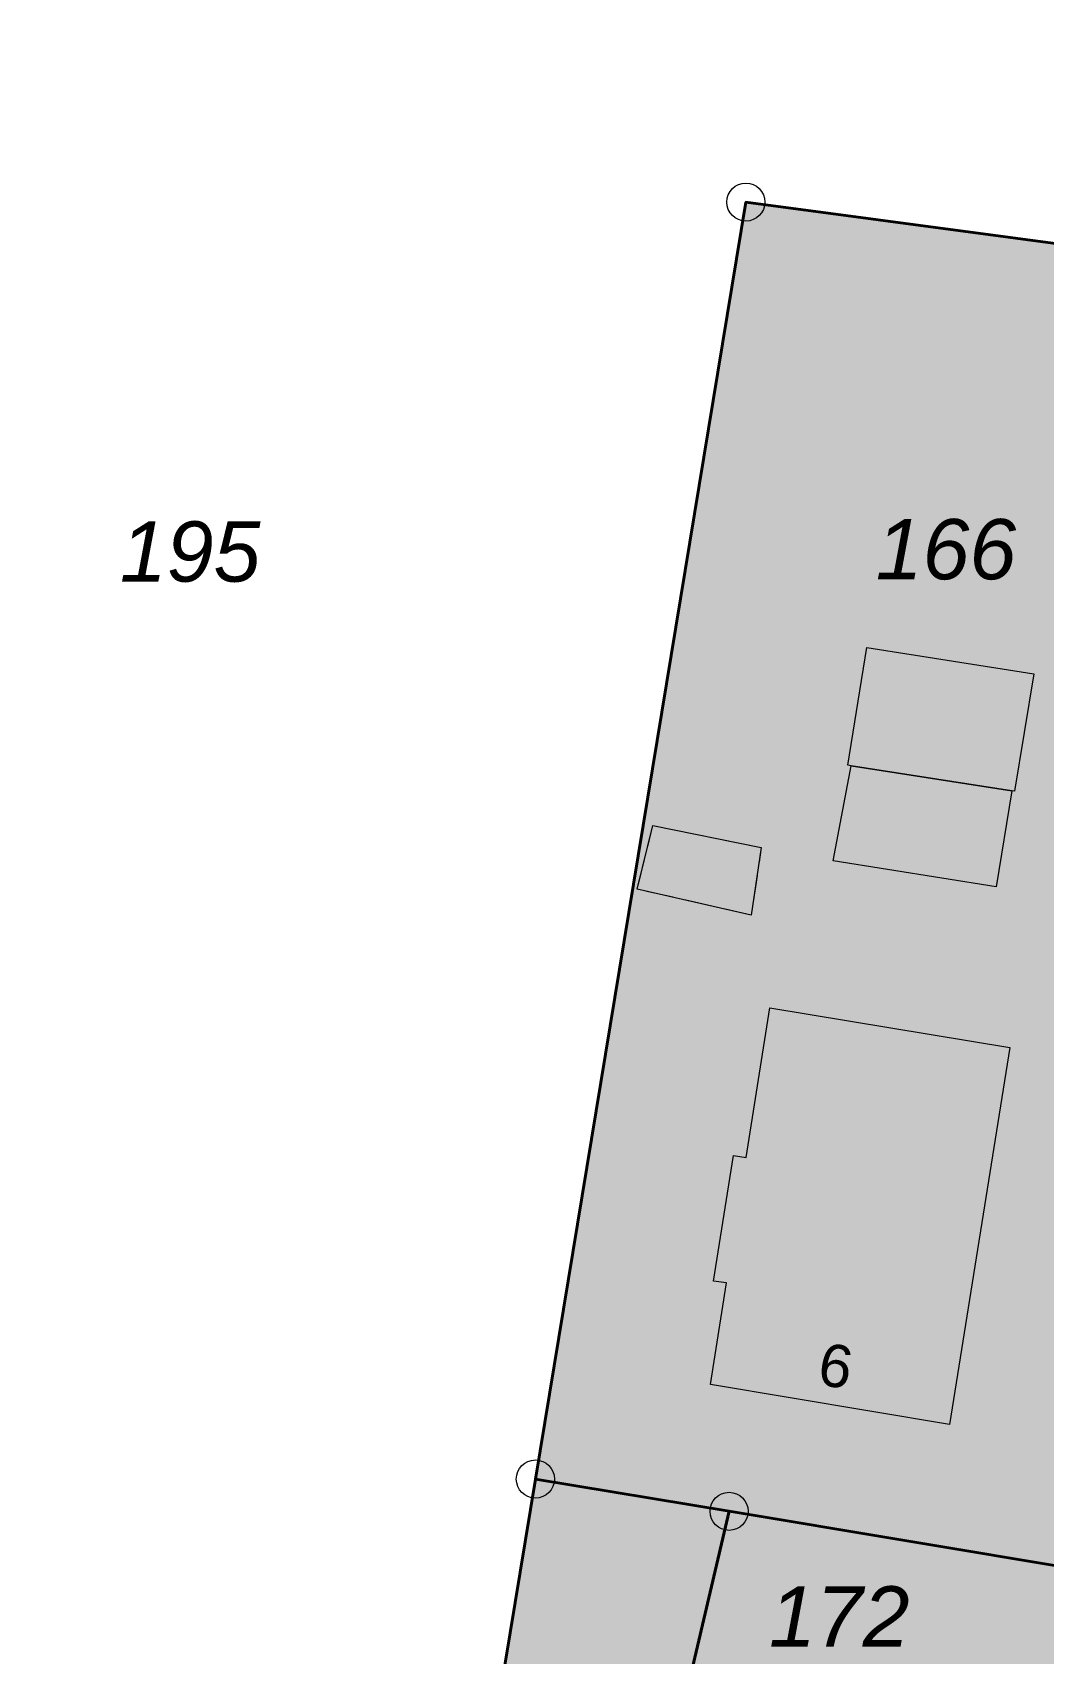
# Model space of a CAD drawing. Header units: inches. Extents: x -769 to 2065, y -580 to 2254.
# Drawn here: x 180.9 to 293.8, y 401.9 to 582.9 of the extents above; entities that cross this region are included whole.
import ezdxf

# ---------------------------------------------------------------- set-up
doc = ezdxf.new("R2010")
doc.units = ezdxf.units.IN
doc.header["$MEASUREMENT"] = 0
doc.layers.add('Layer 1', color=7, linetype='Continuous')

# ---------------------------------------------------------------- blocks, each defined once
blk = doc.blocks.new('block 3')
at = {"layer": 'Layer 1', "true_color": 0xfce0e0}
h = blk.add_hatch(color=254, dxfattribs=at)
h.dxf.hatch_style = 2
h.paths.add_polyline_path([(237.08, 421.42), (260.58, 564), (320.23, 556.01), (307.94, 476.18), (298.25, 413.24), (297.95, 411.28), (294.9, 391.48), (292.14, 373.52), (270.04, 354.57), (225.23, 316.15), (220.82, 312.37), (220.2, 316.85), (225.72, 353.34), (221.66, 360.71), (228, 366.34)])
at = {"layer": 'Layer 1', "lineweight": 0}
blk.add_lwpolyline([(237.08, 421.42), (260.58, 564), (320.23, 556.01), (307.94, 476.18), (298.25, 413.24), (297.95, 411.28), (294.9, 391.48), (292.14, 373.52), (270.04, 354.57), (225.23, 316.15), (220.82, 312.37), (220.2, 316.85), (225.72, 353.34), (221.66, 360.71), (228, 366.34), (237.08, 421.42)], dxfattribs=at)
blk = doc.blocks.new('block 4')
at = {"layer": 'Layer 1', "color": 253, "lineweight": 18, "true_color": 0xb2b2b2}
for points in [[(345.38, 711.65), (322.95, 573.6), (320.23, 556.01), (260.58, 564), (237.08, 421.42), (228, 366.34), (221.66, 360.71), (225.72, 353.34), (220.2, 316.85), (220.82, 312.37), (211.54, 258.88), (185.12, 123.23), (158.09, -28.64)], [(237.08, 421.42), (260.58, 564), (320.23, 556.01), (307.94, 476.18), (298.25, 413.24), (297.95, 411.28), (294.9, 391.48), (292.14, 373.52), (270.04, 354.57), (225.23, 316.15), (220.82, 312.37), (220.2, 316.85), (225.72, 353.34), (221.66, 360.71), (228, 366.34), (237.08, 421.42)]]:
    blk.add_lwpolyline(points, dxfattribs=at)
blk = doc.blocks.new('block 10')
at = {"layer": 'Layer 1', "true_color": 0xe5e5e5}
h = blk.add_hatch(color=254, dxfattribs=at)
h.dxf.hatch_style = 2
h.paths.add_polyline_path([(272.32, 501.07), (271.98, 501.13), (274.08, 514.28), (292.72, 511.31), (290.55, 498.22), (290.27, 498.26)])
h = blk.add_hatch(color=254, dxfattribs=at)
h.dxf.hatch_style = 2
h.paths.add_polyline_path([(272.32, 501.07), (290.27, 498.26), (288.51, 487.53), (270.34, 490.45)])
h = blk.add_hatch(color=254, dxfattribs=at)
h.dxf.hatch_style = 2
h.paths.add_polyline_path([(261.16, 484.39), (248.46, 487.28), (250.19, 494.39), (262.3, 491.93)])
at = {"layer": 'Layer 1', "true_color": 0xb2b2b2}
h = blk.add_hatch(color=253, dxfattribs=at)
h.dxf.hatch_style = 2
h.paths.add_polyline_path([(256.63, 431.98), (258.42, 443.34), (256.96, 443.51), (259.19, 457.54), (260.63, 457.31), (263.26, 474.04), (290.03, 469.62), (283.32, 427.5)])
at = {"layer": 'Layer 1', "lineweight": 0}
for points in [[(272.32, 501.07), (271.98, 501.13), (274.08, 514.28), (292.72, 511.31), (290.55, 498.22), (290.27, 498.26), (272.32, 501.07)], [(272.32, 501.07), (290.27, 498.26), (288.51, 487.53), (270.34, 490.45), (272.32, 501.07)], [(261.16, 484.39), (248.46, 487.28), (250.19, 494.39), (262.3, 491.93), (261.16, 484.39)], [(256.63, 431.98), (258.42, 443.34), (256.96, 443.51), (259.19, 457.54), (260.63, 457.31), (263.26, 474.04), (290.03, 469.62), (283.32, 427.5), (256.63, 431.98)]]:
    blk.add_lwpolyline(points, dxfattribs=at)
blk = doc.blocks.new('block 11')
at = {"layer": 'Layer 1', "color": 7, "lineweight": 18, "true_color": 0xffffff}
for points in [[(272.32, 501.07), (271.98, 501.13), (274.08, 514.28), (292.72, 511.31), (290.55, 498.22), (290.27, 498.26), (272.32, 501.07)], [(272.32, 501.07), (290.27, 498.26), (288.51, 487.53), (270.34, 490.45), (272.32, 501.07)], [(249.62, 492.04), (250.19, 494.39), (250.74, 494.28)], [(252.21, 493.98), (255.13, 493.39)], [(256.6, 493.09), (259.52, 492.49)], [(248.56, 487.68), (249.27, 490.59)], [(260.99, 492.19), (262.3, 491.93), (262.05, 490.3)], [(261.83, 488.82), (261.38, 485.86)], [(252.43, 486.38), (249.51, 487.04)], [(256.79, 485.38), (253.88, 486.05)], [(261.16, 484.39), (261.16, 484.39), (258.25, 485.05)], [(261.16, 484.39), (261.16, 484.39)], [(256.63, 431.98), (258.42, 443.34), (256.96, 443.51), (259.19, 457.54), (260.63, 457.31), (263.26, 474.04), (290.03, 469.62), (283.32, 427.5), (256.63, 431.98)]]:
    blk.add_lwpolyline(points, dxfattribs=at)
blk = doc.blocks.new('block 13')
at = {"layer": 'Layer 1', "color": 7, "true_color": 0xffffff, "insert": (268.39, 431.97), "char_height": 4.7338, "attachment_point": 7, "rotation": 350.2562}
blk.add_mtext('\\fArialP61|b0|i0|c0|p34;\\W1;6', dxfattribs=at)
blk = doc.blocks.new('block 17')
at = {"layer": 'Layer 1', "color": 7, "lineweight": 35, "true_color": 0xffffff}
for points in [[(345.38, 711.65), (322.95, 573.6), (320.23, 556.01), (260.58, 564), (237.08, 421.42), (228, 366.34), (221.66, 360.71), (225.72, 353.34), (220.2, 316.85), (220.82, 312.37), (210.37, 304.76), (188.48, 238.56), (211.54, 258.88), (185.12, 123.23), (158.09, -28.64)], [(298.25, 413.24), (297.95, 411.28), (258.7, 417.82), (237.08, 421.42), (260.58, 564), (320.23, 556.01), (307.94, 476.18), (298.25, 413.24)], [(237.08, 421.42), (258.7, 417.82), (249.66, 379.29), (264.39, 361.43), (270.04, 354.57), (225.23, 316.15), (220.82, 312.37), (220.2, 316.85), (225.72, 353.34), (221.66, 360.71), (228, 366.34), (237.08, 421.42)], [(264.39, 361.43), (249.66, 379.29), (258.7, 417.82), (297.95, 411.28), (294.9, 391.48), (292.14, 373.52), (270.04, 354.57), (264.39, 361.43)]]:
    blk.add_lwpolyline(points, dxfattribs=at)
at = {"layer": 'Layer 1', "color": 7, "true_color": 0xffffff, "char_height": 6.7323, "attachment_point": 7}
for s, insert in [('\\fArialP62|b0|i1|c0|p34;\\W1;166', (275.07, 521.78)), ('\\fArialP62|b0|i1|c0|p34;\\W1;195', (190.69, 521.52)), ('\\fArialP62|b0|i1|c0|p34;\\W1;172', (263.16, 402.71))]:
    blk.add_mtext(s, dxfattribs=dict(at, insert=insert))
blk = doc.blocks.new('block 18')
at = {"layer": 'Layer 1', "lineweight": 0}
for points in [[(262.7, 564), (262.7, 565.17), (261.75, 566.12), (260.58, 566.12), (259.4, 566.12), (258.45, 565.17), (258.45, 564), (258.45, 562.82), (259.4, 561.87), (260.58, 561.87), (261.75, 561.87), (262.7, 562.82), (262.7, 564)], [(239.21, 421.42), (239.21, 422.59), (238.25, 423.55), (237.08, 423.55), (235.91, 423.55), (234.95, 422.59), (234.95, 421.42), (234.95, 420.25), (235.91, 419.29), (237.08, 419.29), (238.25, 419.29), (239.21, 420.25), (239.21, 421.42)], [(260.83, 417.82), (260.83, 418.99), (259.88, 419.94), (258.7, 419.94), (257.53, 419.94), (256.58, 418.99), (256.58, 417.82), (256.58, 416.64), (257.53, 415.69), (258.7, 415.69), (259.88, 415.69), (260.83, 416.64), (260.83, 417.82)]]:
    blk.add_open_spline(points, degree=3, knots=[0, 0, 0, 0, 1, 1, 1, 2, 2, 2, 3, 3, 3, 4, 4, 4, 4], dxfattribs=at)
at = {"layer": 'Layer 1', "color": 7, "lineweight": 18, "true_color": 0xffffff}
for points in [[(262.7, 564), (262.7, 565.17), (261.75, 566.12), (260.58, 566.12), (259.4, 566.12), (258.45, 565.17), (258.45, 564), (258.45, 562.82), (259.4, 561.87), (260.58, 561.87), (261.75, 561.87), (262.7, 562.82), (262.7, 564)], [(239.21, 421.42), (239.21, 422.59), (238.25, 423.55), (237.08, 423.55), (235.91, 423.55), (234.95, 422.59), (234.95, 421.42), (234.95, 420.25), (235.91, 419.29), (237.08, 419.29), (238.25, 419.29), (239.21, 420.25), (239.21, 421.42)], [(260.83, 417.82), (260.83, 418.99), (259.88, 419.94), (258.7, 419.94), (257.53, 419.94), (256.58, 418.99), (256.58, 417.82), (256.58, 416.64), (257.53, 415.69), (258.7, 415.69), (259.88, 415.69), (260.83, 416.64), (260.83, 417.82)]]:
    blk.add_open_spline(points, degree=3, knots=[0, 0, 0, 0, 1, 1, 1, 2, 2, 2, 3, 3, 3, 4, 4, 4, 4], dxfattribs=at)
blk = doc.blocks.new('block 2')
at = {"layer": 'Layer 1'}
for name in ['block 3', 'block 4', 'block 10', 'block 11', 'block 13', 'block 17', 'block 18']:
    blk.add_blockref(name, (0, 0), dxfattribs=at)

msp = doc.modelspace()

# ---------------------------------------------------------------- block references
at = {"layer": 'Layer 1'}
msp.add_blockref('block 2', (0, 0), dxfattribs=at)

doc.saveas('drawing.dxf')
